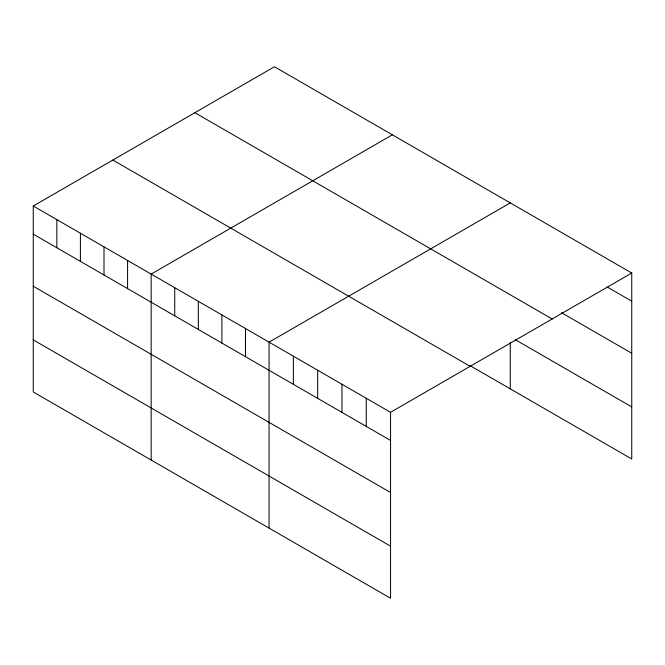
<?xml version="1.0" encoding="UTF-8"?>
<svg xmlns="http://www.w3.org/2000/svg" width="665" height="665" viewBox="0 0 665 665"><rect width="100%" height="100%" fill="white"/><g stroke="black" fill="none" stroke-linecap="round" stroke-linejoin="round"><path stroke-width="1" d="M33.25 206.009L390.546 412.292L390.546 598.251L33.25 391.968L33.25 206.009L274.454 66.749L631.75 273.032L631.75 458.991L470.089 365.659M392.358 134.82L151.163 274.08L151.163 460.039M510.271 202.9L269.067 342.151L269.067 528.11M390.546 412.292L631.75 273.032M607.453 287.147L631.75 301.178M561.468 312.675L631.75 353.256M194.853 112.701L552.158 318.992M515.475 339.782L631.75 406.913M112.842 160.049L470.147 366.34M33.25 234.147L390.546 440.43M33.25 286.224L390.546 492.507M33.25 339.882L390.546 546.173M510.271 342.783L510.271 388.859M366.257 398.26L366.257 426.406M341.96 384.237L341.96 412.375M317.662 370.206L317.662 398.352M293.365 356.182L293.365 384.32M245.485 328.535L245.485 356.681M221.902 314.927L221.902 343.065M198.32 301.312L198.32 329.449M174.737 287.696L174.737 315.833M127.58 260.464L127.58 288.602M103.998 246.848L103.998 274.994M80.415 233.232L80.415 261.378M56.833 219.616L56.833 247.762"/></g></svg>
